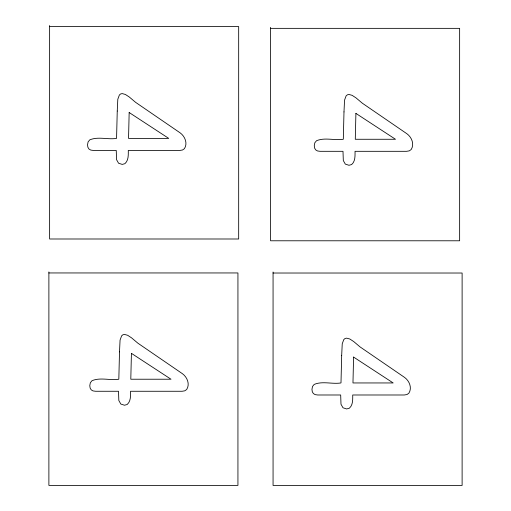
<?xml version="1.0" encoding="UTF-8"?>
<svg xmlns="http://www.w3.org/2000/svg" width="511" height="511" viewBox="0 0 511 511"><rect width="100%" height="100%" fill="white"/><g stroke="black" fill="none" stroke-linecap="round" stroke-linejoin="round"><path stroke-width="0.77" d="M49.624 26.566L238.675 26.566L238.675 238.995L49.624 238.995L49.624 25.55M270.581 28.354L459.638 28.354L459.638 240.783L270.581 240.783L270.581 27.338M48.884 272.951L237.934 272.951L237.934 485.386L48.884 485.386L48.884 271.935M273.066 273.021L462.116 273.021L462.116 485.45L273.066 485.45L273.066 272.005M129.162 112.522L128.542 138.398L168.751 138.398L129.162 112.522M131.423 353.35L130.797 379.226L171.013 379.226L131.423 353.35M355.905 113.397L355.286 139.273L395.495 139.273L355.905 113.397M353.586 357.074L352.967 382.95L393.176 382.95L353.586 357.074M117.249 111.034L116.565 138.398C107.776 139.81 98.15 136.309 89.776 139.854L88.09 141.911L87.528 144.792L87.886 147.257L88.965 149.027L90.773 150.081L93.296 150.438L116.253 150.438L116.565 159.681L118.565 163.22L122.212 164.401L124.901 163.686C128.657 160.435 128.306 154.974 128.293 150.438L179.859 150.438L182.516 149.998L184.42 148.682C187.895 143.336 184.963 136.354 180.166 132.873L135.613 102.347L129.283 97.007L125.374 94.452L122.212 93.596L120.634 93.947L119.376 95.008L117.805 99.243L117.249 111.034M119.504 351.862L118.827 379.226C110.037 380.638 100.412 377.137 92.031 380.689L90.345 382.739L89.783 385.62L90.147 388.092L91.226 389.855L93.028 390.915L95.557 391.266L118.514 391.266L118.827 400.509L120.826 404.048L124.473 405.229L127.156 404.514C130.918 401.269 130.561 395.808 130.554 391.266L182.114 391.266L184.778 390.826L186.675 389.51C190.149 384.163 187.224 377.182 182.427 373.707L137.874 343.175L131.544 337.841L127.635 335.28L124.473 334.424L122.889 334.782L121.631 335.836L120.066 340.07L119.504 351.862M343.992 111.909L343.309 139.273C334.52 140.685 324.894 137.184 316.52 140.736L314.827 142.786L314.265 145.667L314.629 148.139L315.709 149.902L317.516 150.962L320.039 151.313L342.996 151.313L343.309 160.556L345.308 164.095L348.956 165.277L351.645 164.561C355.401 161.316 355.049 155.855 355.036 151.313L406.603 151.313L409.26 150.873L411.163 149.563C414.638 144.211 411.706 137.229 406.909 133.754L362.356 103.222L356.026 97.888L352.117 95.327L348.956 94.471L347.378 94.829L346.113 95.883L344.548 100.118L343.992 111.909M341.674 355.586L340.99 382.95C332.201 384.361 322.582 380.861 314.201 384.406L312.515 386.463L311.953 389.344L312.31 391.809L313.396 393.579L315.198 394.639L317.721 394.99L340.684 394.99L340.99 404.233L342.996 407.772L346.637 408.953L349.326 408.238C353.082 404.993 352.731 399.525 352.718 394.99L404.284 394.99L406.948 394.549L408.845 393.234C412.32 387.887 409.394 380.906 404.597 377.431L360.044 346.899L353.714 341.559L349.805 339.004L346.637 338.148L345.059 338.499L343.801 339.56L342.236 343.794L341.674 355.586"/></g></svg>
